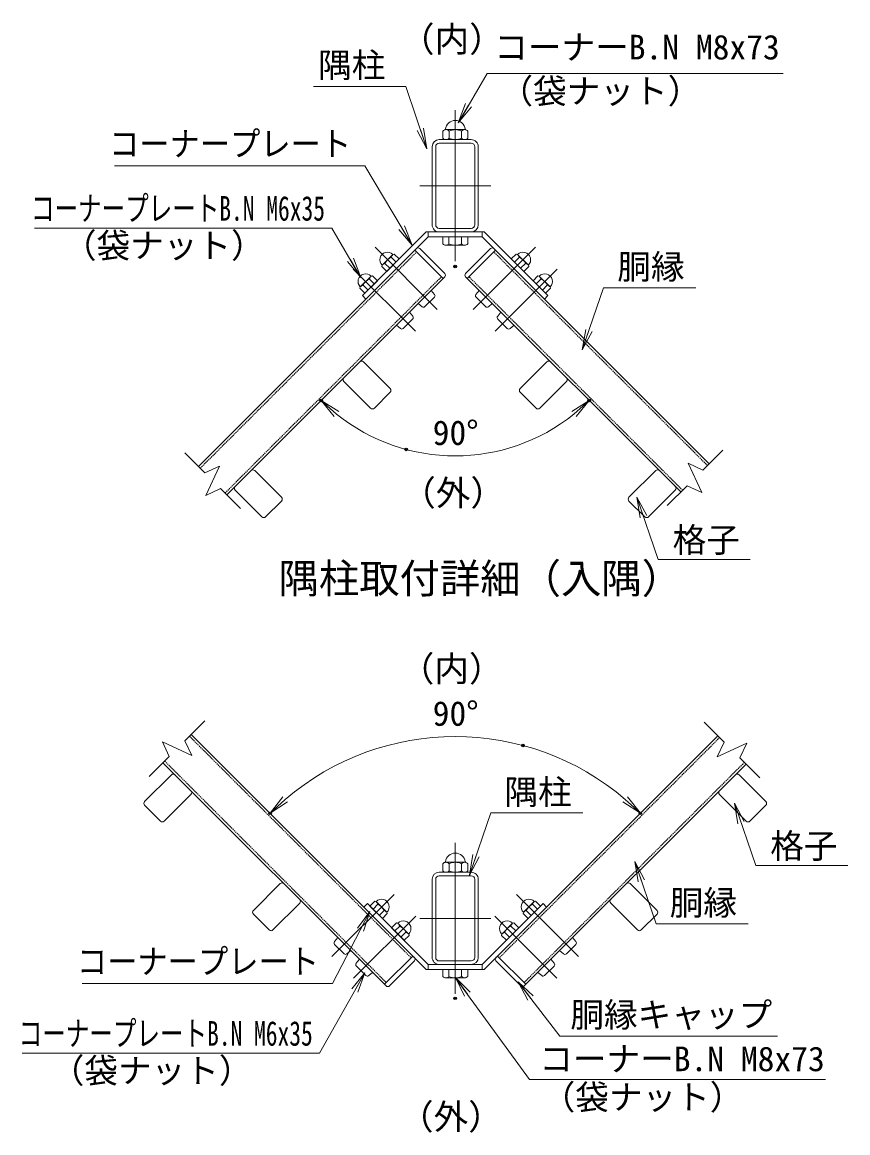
# Model space of a CAD drawing. Units: millimetres, scale not verified. Extents: x -4200 to 4200, y -2970 to 2970.
# Drawn here: x 585 to 2195, y -977 to 1190 of the extents above; entities that cross this region are included whole.
import ezdxf
from ezdxf.enums import TextEntityAlignment as Align

# ---------------------------------------------------------------- set-up
doc = ezdxf.new("R2010")
doc.units = ezdxf.units.MM
doc.header["$LTSCALE"] = 10
doc.header["$PDMODE"] = 32
doc.header["$PDSIZE"] = 5
doc.linetypes.add('USER1', pattern=[50.8, 31.75, -6.35, 6.35, -6.35])
doc.linetypes.add('USER2', pattern=[0.375, 0.25, -0.125])
for name, color, linetype, lineweight in [('0-0_D-STR1', 1, 'Continuous', 18), ('0-1_D-BMK', 2, 'USER1', 13), ('0-5_D-STR3', 3, 'Continuous', 13), ('0-6_D-STR-DIM', 7, 'Continuous', 13), ('0-7_0', 7, 'Continuous', 18), ('0-9_D-TTL-TXT', 7, 'Continuous', 18), ('0-A_D-STR-TXT', 7, 'Continuous', 13)]:
    doc.layers.add(name, color=color, linetype=linetype, lineweight=lineweight)
doc.layers.add('0-8_Defpoints', color=253, linetype='Continuous')
doc.styles.add('ＭＳ ゴシック', font='')
doc.styles.get('ＭＳ ゴシック').set_extended_font_data('MS Gothic')

# ---------------------------------------------------------------- blocks, each defined once
blk = doc.blocks.new('_Open')
at = {"layer": '0-7_0'}
blk.add_line((-10, 1.667), (0, 0), dxfattribs=at)
blk.add_lwpolyline([(-10, -1.667), (0, 0), (-10, 0)], dxfattribs=at)

msp = doc.modelspace()

# ---------------------------------------------------------------- linework, layer by layer
at = {"layer": '0-0_D-STR1'}
for p, q in [((1398.59, 960.66), (1460.99, 960.66)), ((1398.59, 953.76), (1460.99, 953.76)), ((1384.79, 946.86), (1384.79, 794.46)), ((1391.69, 946.86), (1391.69, 794.46)), ((1467.89, 794.46), (1467.89, 946.86)), ((1474.79, 794.46), (1474.79, 946.86)), ((1384.79, 780.66), (1474.79, 780.66)), ((1398.59, 787.56), (1460.99, 787.56)), ((1398.59, 780.66), (1460.99, 780.66)), ((929, 322.77), (1351.14, 744.91)), ((1925.01, 328.34), (1508.44, 744.91)), ((984.16, 267.62), (1406.3, 689.76)), ((1869.85, 273.19), (1453.28, 689.76)), ((1250.82, 527.07), (1303.01, 474.89)), ((1608.76, 527.07), (1556.57, 474.89)), ((1212.64, 488.89), (1264.83, 436.7)), ((1646.94, 488.89), (1594.76, 436.7)), ((1272.04, 436.7), (1303.01, 467.67)), ((1587.54, 436.7), (1556.57, 467.67)), ((1038.69, 314.94), (1090.88, 262.75)), ((1820.89, 314.94), (1768.7, 262.75)), ((1000.51, 276.75), (1052.69, 224.57)), ((1859.07, 276.75), (1806.89, 224.57)), ((1059.91, 224.57), (1090.88, 255.54)), ((1799.68, 224.57), (1768.7, 255.54)), ((914.95, -200.01), (1347.17, -632.24)), ((1941.96, -202.69), (1512.41, -632.24)), ((859.79, -255.17), (1292.01, -687.39)), ((1997.12, -257.84), (1567.57, -687.39)), ((876.2, -278.79), (824.02, -330.97)), ((1983.38, -278.79), (2035.56, -330.97)), ((914.38, -316.97), (862.2, -369.16)), ((1945.2, -316.97), (1997.38, -369.16)), ((824.02, -338.19), (854.99, -369.16)), ((2035.56, -338.19), (2004.59, -369.16)), ((1398.59, -468.72), (1460.99, -468.72)), ((1398.59, -475.62), (1460.99, -475.62)), ((1088.33, -490.92), (1036.15, -543.11)), ((1384.79, -482.52), (1384.79, -634.92)), ((1391.69, -482.52), (1391.69, -634.92)), ((1467.89, -634.92), (1467.89, -482.52)), ((1474.79, -634.92), (1474.79, -482.52)), ((1771.25, -490.92), (1823.43, -543.11)), ((1126.52, -529.11), (1074.33, -581.29)), ((1733.06, -529.11), (1785.25, -581.29)), ((1036.15, -550.32), (1067.12, -581.29)), ((1823.43, -550.32), (1792.46, -581.29)), ((1398.59, -641.82), (1460.99, -641.82)), ((1398.59, -648.72), (1460.99, -648.72))]:
    msp.add_line(p, q, dxfattribs=at)
at = {"layer": '0-0_D-STR1', "linetype": 'USER2'}
for p, q in [((932.4, 319.38), (1354.54, 741.52)), ((1921.62, 324.95), (1505.04, 741.52)), ((980.76, 271.01), (1402.9, 693.15)), ((1873.25, 276.58), (1456.68, 693.15)), ((911.55, -203.41), (1343.77, -635.63)), ((1945.36, -206.08), (1515.81, -635.63)), ((863.19, -251.78), (1295.41, -684)), ((1993.72, -254.45), (1564.17, -684))]:
    msp.add_line(p, q, dxfattribs=at)
at = {"layer": '0-0_D-STR1'}
for centre, radius, start, end in [((1398.59, 946.86), 13.8, 90.00002, 179.99999), ((1398.59, 946.86), 6.9, 90.00002, 179.99999), ((1460.99, 946.86), 13.8, 0, 90.00002), ((1460.99, 946.86), 6.9, 0, 90.00002), ((1398.59, 794.46), 13.8, 179.99999, 270.00002), ((1398.59, 794.46), 6.9, 179.99999, 270.00002), ((1460.99, 794.46), 6.9, 270.00002, 0), ((1460.99, 794.46), 13.8, 270.00002, 0), ((1247.22, 523.46), 5.1, 44.99941, 135), ((1612.36, 523.46), 5.1, 45, 135.00059), ((1216.25, 492.49), 5.1, 135, 225), ((1643.33, 492.49), 5.1, 315, 45), ((1299.4, 471.28), 5.1, 315, 44.99941), ((1560.18, 471.28), 5.1, 135.00059, 225), ((1268.43, 440.31), 5.1, 224.99942, 315), ((1591.15, 440.31), 5.1, 225, 315.00058), ((1035.09, 311.33), 5.1, 44.99941, 135), ((1824.5, 311.33), 5.1, 45, 135.00059), ((1004.12, 280.36), 5.1, 135, 225), ((1855.47, 280.36), 5.1, 315, 45), ((1087.27, 259.15), 5.1, 315, 44.99941), ((1772.31, 259.15), 5.1, 135.00059, 225), ((1056.3, 228.18), 5.1, 224.99942, 315), ((1803.28, 228.18), 5.1, 225, 315.00058), ((879.81, -282.4), 5.1, 45, 135), ((1979.77, -282.4), 5.1, 45, 135), ((910.78, -313.37), 5.1, 314.99941, 45), ((1948.8, -313.37), 5.1, 135, 225.00059), ((827.62, -334.58), 5.1, 134.99942, 225), ((2031.96, -334.58), 5.1, 315, 45.00058), ((858.59, -365.55), 5.1, 225, 314.99941), ((2000.99, -365.55), 5.1, 225.00059, 315), ((1398.59, -482.52), 13.8, 90.00002, 179.99999), ((1398.59, -482.52), 6.9, 90.00002, 179.99999), ((1460.99, -482.52), 13.8, 0, 90.00002), ((1460.99, -482.52), 6.9, 0, 90.00002), ((1091.94, -494.53), 5.1, 45, 135), ((1767.64, -494.53), 5.1, 45, 135), ((1122.91, -525.5), 5.1, 314.99941, 45), ((1736.67, -525.5), 5.1, 135, 225.00059), ((1039.76, -546.71), 5.1, 134.99942, 225), ((1819.83, -546.71), 5.1, 315, 45.00058), ((1070.73, -577.68), 5.1, 225, 314.99941), ((1788.86, -577.68), 5.1, 225.00059, 315), ((1398.59, -634.92), 13.8, 179.99999, 270.00002), ((1398.59, -634.92), 6.9, 179.99999, 270.00002), ((1460.99, -634.92), 6.9, 270.00002, 0), ((1460.99, -634.92), 13.8, 270.00002, 0)]:
    msp.add_arc(centre, radius, start, end, dxfattribs=at)
at = {"layer": '0-1_D-BMK'}
for p, q in [((1429.79, 1017.84), (1429.79, 723.36)), ((1360.49, 870.66), (1499.09, 870.66)), ((1273.34, 750.59), (1394.59, 629.34)), ((1586.25, 750.59), (1464.99, 629.34)), ((1230.91, 708.17), (1352.16, 586.92)), ((1628.67, 708.17), (1507.42, 586.92)), ((1429.79, -411.6), (1429.79, -706.08)), ((1310.42, -512), (1189.17, -633.25)), ((1549.16, -512), (1670.41, -633.25)), ((1352.85, -554.43), (1231.6, -675.68)), ((1360.49, -558.78), (1499.09, -558.78)), ((1506.73, -554.43), (1627.98, -675.68))]:
    msp.add_line(p, q, dxfattribs=at)
at = {"layer": '0-5_D-STR3'}
for p, q in [((1405.67, 963.66), (1405.67, 977.16)), ((1411.27, 980.16), (1448.31, 980.16)), ((1411.27, 980.16), (1448.31, 980.16)), ((1417.82, 977.16), (1417.82, 963.66)), ((1442.12, 977.16), (1442.12, 963.66)), ((1454.27, 963.66), (1454.27, 977.16)), ((1411.27, 960.66), (1448.31, 960.66)), ((1411.27, 960.66), (1448.31, 960.66)), ((1373.31, 780.66), (1248.9, 656.24)), ((1373.31, 780.66), (1486.27, 780.66)), ((1377.29, 780.66), (1377.29, 771.06)), ((1482.29, 780.66), (1482.29, 771.06)), ((1486.27, 780.66), (1610.68, 656.24)), ((1377.29, 771.06), (1255.69, 649.45)), ((1377.29, 771.06), (1482.29, 771.06)), ((1405.49, 771.06), (1454.09, 771.06)), ((1405.49, 757.56), (1405.49, 771.06)), ((1417.64, 757.56), (1417.64, 771.06)), ((1441.94, 757.56), (1441.94, 771.06)), ((1454.09, 757.56), (1454.09, 771.06)), ((1482.29, 771.06), (1603.9, 649.45)), ((1308.23, 736.79), (1287.15, 715.7)), ((1310.84, 737.49), (1308.23, 736.79)), ((1310.84, 737.49), (1320.49, 727.84)), ((1354.33, 748.09), (1351.14, 744.91)), ((1351.14, 744.91), (1406.3, 689.76)), ((1360.69, 748.09), (1409.48, 699.3)), ((1411.09, 754.56), (1448.13, 754.56)), ((1498.89, 748.09), (1450.1, 699.3)), ((1508.44, 744.91), (1453.28, 689.76)), ((1505.26, 748.09), (1508.44, 744.91)), ((1505.26, 748.09), (1508.44, 744.91)), ((1548.74, 737.49), (1539.09, 727.84)), ((1548.74, 737.49), (1551.35, 736.79)), ((1551.35, 736.79), (1572.44, 715.7)), ((1287.15, 715.7), (1286.45, 713.09)), ((1292.62, 719.26), (1302.27, 709.61)), ((1320.49, 727.84), (1296.1, 703.44)), ((1304.67, 731.31), (1314.32, 721.66)), ((1539.09, 727.84), (1563.49, 703.44)), ((1554.91, 731.31), (1545.26, 721.66)), ((1566.96, 719.26), (1557.31, 709.61)), ((1572.44, 715.7), (1573.14, 713.09)), ((1265.8, 694.36), (1244.72, 673.28)), ((1268.41, 695.06), (1265.8, 694.36)), ((1268.41, 695.06), (1278.07, 685.41)), ((1286.45, 713.09), (1296.1, 703.44)), ((1573.14, 713.09), (1563.49, 703.44)), ((1591.17, 695.06), (1581.52, 685.41)), ((1591.17, 695.06), (1593.78, 694.36)), ((1593.78, 694.36), (1614.86, 673.28)), ((1244.72, 673.28), (1244.02, 670.66)), ((1250.19, 676.84), (1259.84, 667.19)), ((1278.07, 685.41), (1253.67, 661.01)), ((1262.24, 688.88), (1271.89, 679.23)), ((1409.48, 692.94), (1406.3, 689.76)), ((1450.1, 692.94), (1453.28, 689.76)), ((1581.52, 685.41), (1605.91, 661.01)), ((1597.34, 688.88), (1587.69, 679.23)), ((1609.39, 676.84), (1599.74, 667.19)), ((1614.86, 673.28), (1615.56, 670.66)), ((1244.02, 670.66), (1253.67, 661.01)), ((1248.9, 656.24), (1255.69, 649.45)), ((1370.84, 634.78), (1389.15, 653.09)), ((1382.96, 666.42), (1389.39, 658.76)), ((1476.62, 666.42), (1470.19, 658.76)), ((1488.74, 634.78), (1470.43, 653.09)), ((1610.68, 656.24), (1603.9, 649.45)), ((1615.56, 670.66), (1605.91, 661.01)), ((1357.51, 640.97), (1365.17, 634.54)), ((1502.07, 640.97), (1494.41, 634.54)), ((1328.42, 592.36), (1346.72, 610.66)), ((1340.54, 624), (1346.97, 616.33)), ((1519.04, 624), (1512.61, 616.33)), ((1531.17, 592.36), (1512.86, 610.66)), ((1315.08, 598.54), (1322.75, 592.11)), ((1544.5, 598.54), (1536.84, 592.11)), ((1405.67, -465.78), (1405.67, -452.28)), ((1411.27, -449.28), (1448.31, -449.28)), ((1411.27, -449.28), (1448.31, -449.28)), ((1417.82, -452.28), (1417.82, -465.78)), ((1442.12, -452.28), (1442.12, -465.78)), ((1454.27, -465.78), (1454.27, -452.28)), ((1411.27, -468.78), (1448.31, -468.78)), ((1411.27, -468.78), (1448.31, -468.78)), ((1258.5, -529.99), (1251.71, -536.78)), ((1373.31, -658.38), (1251.71, -536.78)), ((1377.29, -648.78), (1258.5, -529.99)), ((1272.92, -525.11), (1263.27, -534.76)), ((1287.67, -559.16), (1263.27, -534.76)), ((1279.09, -531.28), (1269.44, -540.93)), ((1275.53, -525.81), (1272.92, -525.11)), ((1296.62, -546.89), (1275.53, -525.81)), ((1482.29, -648.78), (1601.08, -529.99)), ((1486.27, -658.38), (1607.87, -536.78)), ((1562.97, -546.89), (1584.05, -525.81)), ((1571.92, -559.16), (1596.31, -534.76)), ((1580.49, -531.28), (1590.14, -540.93)), ((1584.05, -525.81), (1586.66, -525.11)), ((1586.66, -525.11), (1596.31, -534.76)), ((1601.08, -529.99), (1607.87, -536.78)), ((1291.14, -543.33), (1281.49, -552.98)), ((1297.32, -549.51), (1287.67, -559.16)), ((1297.32, -549.51), (1296.62, -546.89)), ((1562.27, -549.51), (1562.97, -546.89)), ((1562.27, -549.51), (1571.92, -559.16)), ((1568.44, -543.33), (1578.09, -552.98)), ((1315.35, -567.54), (1305.7, -577.19)), ((1330.09, -601.58), (1305.7, -577.19)), ((1321.52, -573.71), (1311.87, -583.36)), ((1317.96, -568.24), (1315.35, -567.54)), ((1339.04, -589.32), (1317.96, -568.24)), ((1520.54, -589.32), (1541.62, -568.24)), ((1529.49, -601.58), (1553.89, -577.19)), ((1538.06, -573.71), (1547.71, -583.36)), ((1541.62, -568.24), (1544.23, -567.54)), ((1544.23, -567.54), (1553.89, -577.19)), ((1200.8, -596.17), (1194.37, -603.84)), ((1333.57, -585.76), (1323.92, -595.41)), ((1339.74, -591.93), (1330.09, -601.58)), ((1339.74, -591.93), (1339.04, -589.32)), ((1519.84, -591.93), (1520.54, -589.32)), ((1519.84, -591.93), (1529.49, -601.58)), ((1526.01, -585.76), (1535.66, -595.41)), ((1658.78, -596.17), (1665.22, -603.84)), ((1194.61, -609.51), (1212.92, -627.81)), ((1226.25, -621.63), (1218.59, -628.06)), ((1633.33, -621.63), (1640.99, -628.06)), ((1664.97, -609.51), (1646.66, -627.81)), ((1243.22, -638.6), (1236.79, -646.26)), ((1347.17, -632.24), (1292.01, -687.39)), ((1350.35, -641.78), (1301.56, -690.57)), ((1350.35, -635.42), (1347.17, -632.24)), ((1377.29, -648.78), (1482.29, -648.78)), ((1377.29, -648.78), (1377.29, -658.38)), ((1482.29, -648.78), (1482.29, -658.38)), ((1509.23, -635.42), (1512.41, -632.24)), ((1509.23, -641.78), (1558.02, -690.57)), ((1512.41, -632.24), (1567.57, -687.39)), ((1616.36, -638.6), (1622.79, -646.26)), ((1237.04, -651.93), (1255.35, -670.24)), ((1268.68, -664.05), (1261.02, -670.49)), ((1373.31, -658.38), (1486.27, -658.38)), ((1405.49, -658.38), (1454.09, -658.38)), ((1405.49, -671.88), (1405.49, -658.38)), ((1417.64, -671.88), (1417.64, -658.38)), ((1441.94, -671.88), (1441.94, -658.38)), ((1454.09, -671.88), (1454.09, -658.38)), ((1590.9, -664.05), (1598.57, -670.49)), ((1622.54, -651.93), (1604.24, -670.24)), ((1295.2, -690.57), (1292.01, -687.39)), ((1411.09, -674.88), (1448.13, -674.88)), ((1564.39, -690.57), (1567.57, -687.39))]:
    msp.add_line(p, q, dxfattribs=at)
for centre, radius, start, end in [((1429.97, 978.66), 19.5, 7.16806, 172.83194), ((1411.75, 972.54), 7.63, 37.21089, 142.78911), ((1409.14, 981.28), 1.5, 279.83916, 352.83194), ((1429.97, 954.05), 26.1, 62.26063, 117.73937), ((1448.2, 972.51), 7.65, 37.42505, 142.57495), ((1450.81, 981.28), 1.5, 187.16806, 253.42019), ((1411.75, 968.27), 7.63, 217.21089, 322.78911), ((1429.97, 986.76), 26.1, 242.26063, 297.73937), ((1448.2, 968.31), 7.65, 217.42505, 322.57495), ((1297.62, 726.31), 14.91, 44.64798, 225.35202), ((1324.06, 722.59), 21.27, 138.1158, 155.77947), ((1357.51, 744.91), 4.5, 45, 135), ((1411.57, 762.17), 7.63, 217.21089, 322.78911), ((1429.79, 780.66), 26.1, 242.26063, 297.73937), ((1448.02, 762.21), 7.65, 217.42505, 322.57495), ((1502.07, 744.91), 4.5, 45, 135), ((1561.96, 726.31), 14.91, 314.64798, 135.35202), ((1535.52, 722.59), 21.27, 24.22053, 41.8842), ((1301.35, 699.87), 21.27, 114.22053, 131.8842), ((1317.14, 706.79), 27.51, 116.96185, 153.03815), ((1542.44, 706.79), 27.51, 26.96185, 63.03815), ((1558.24, 699.87), 21.27, 48.1158, 65.77947), ((1255.2, 683.88), 14.91, 44.64798, 225.35202), ((1281.64, 680.16), 21.27, 138.1158, 155.77947), ((1406.3, 696.12), 4.5, 315, 45), ((1453.28, 696.12), 4.5, 135, 225), ((1604.39, 683.88), 14.91, 314.64798, 135.35202), ((1577.94, 680.16), 21.27, 24.22053, 41.8842), ((1258.92, 657.44), 21.27, 114.22053, 131.8842), ((1274.71, 664.37), 27.51, 116.96185, 153.03815), ((1584.87, 664.37), 27.51, 26.96185, 63.03815), ((1600.66, 657.44), 21.27, 48.1158, 65.77947), ((1386.18, 656.06), 4.2, 315, 40), ((1473.4, 656.06), 4.2, 140, 225), ((1367.87, 637.75), 4.2, 230, 315), ((1491.71, 637.75), 4.2, 225, 310), ((1343.75, 613.63), 4.2, 315, 40), ((1515.83, 613.63), 4.2, 140, 225), ((1325.45, 595.33), 4.2, 230, 315), ((1534.14, 595.33), 4.2, 225, 310), ((1429.97, -450.78), 19.5, 7.16806, 172.83194), ((1411.75, -456.89), 7.63, 37.21089, 142.78911), ((1409.14, -448.16), 1.5, 279.83916, 352.83194), ((1429.97, -475.39), 26.1, 62.26063, 117.73937), ((1448.2, -456.93), 7.65, 37.42505, 142.57495), ((1450.81, -448.16), 1.5, 187.16806, 253.42019), ((1411.75, -461.17), 7.63, 217.21089, 322.78911), ((1429.97, -442.68), 26.1, 242.26063, 297.73937), ((1448.2, -461.13), 7.65, 217.42505, 322.57495), ((1286.14, -536.29), 14.91, 314.64798, 135.35202), ((1259.7, -540.01), 21.27, 24.22053, 41.8842), ((1266.62, -555.8), 27.51, 26.96185, 63.03815), ((1573.44, -536.29), 14.91, 44.64798, 225.35202), ((1592.96, -555.8), 27.51, 116.96185, 153.03815), ((1599.88, -540.01), 21.27, 138.1158, 155.77947), ((1282.42, -562.73), 21.27, 48.1158, 65.77947), ((1577.17, -562.73), 21.27, 114.22053, 131.8842), ((1328.57, -578.71), 14.91, 314.64798, 135.35202), ((1302.12, -582.44), 21.27, 24.22053, 41.8842), ((1309.05, -598.23), 27.51, 26.96185, 63.03815), ((1531.02, -578.71), 14.91, 44.64798, 225.35202), ((1550.53, -598.23), 27.51, 116.96185, 153.03815), ((1557.46, -582.44), 21.27, 138.1158, 155.77947), ((1197.58, -606.54), 4.2, 140, 225), ((1324.84, -605.15), 21.27, 48.1158, 65.77947), ((1534.74, -605.15), 21.27, 114.22053, 131.8842), ((1662, -606.54), 4.2, 315, 40), ((1215.89, -624.84), 4.2, 225, 310), ((1643.69, -624.84), 4.2, 230, 315), ((1240.01, -648.96), 4.2, 140, 225), ((1347.17, -638.6), 4.5, 315, 45), ((1512.41, -638.6), 4.5, 135, 225), ((1619.57, -648.96), 4.2, 315, 40), ((1258.32, -667.27), 4.2, 225, 310), ((1601.27, -667.27), 4.2, 230, 315), ((1298.38, -687.39), 4.5, 225, 315), ((1411.57, -667.27), 7.63, 217.21089, 322.78911), ((1429.79, -648.78), 26.1, 242.26063, 297.73937), ((1448.02, -667.23), 7.65, 217.42505, 322.57495), ((1561.2, -687.39), 4.5, 225, 315)]:
    msp.add_arc(centre, radius, start, end, dxfattribs=at)
at = {"layer": '0-6_D-STR-DIM'}
for p, q in [((941.28, 310.5), (902.34, 349.44)), ((1912.74, 316.07), (1951.68, 355.01)), ((1884.06, 329.44), (1910.8, 272.09)), ((1912.74, 316.07), (1884.06, 329.44)), ((941.28, 310.5), (969.95, 323.87)), ((969.95, 323.87), (943.21, 266.52)), ((1843.19, 246.52), (1882.13, 285.46)), ((1910.8, 272.09), (1882.13, 285.46)), ((943.21, 266.52), (971.89, 279.89)), ((1010.83, 240.95), (971.89, 279.89)), ((902.68, -212.29), (941.62, -173.35)), ((1954.24, -214.96), (1915.29, -176.02)), ((858.69, -214.22), (872.07, -242.9)), ((916.05, -240.96), (858.69, -214.22)), ((902.68, -212.29), (916.05, -240.96)), ((1954.24, -214.96), (1940.86, -243.64)), ((1940.86, -243.64), (1998.22, -216.89)), ((1998.22, -216.89), (1984.84, -245.57)), ((833.13, -281.84), (872.07, -242.9)), ((2023.78, -284.51), (1984.84, -245.57))]:
    msp.add_line(p, q, dxfattribs=at)
for centre, radius, start, end in [((1429.79, 713.25), 369.62, 231.20351, 308.79649), ((1429.79, -714.86), 510.71, 49.48872, 130.51128)]:
    msp.add_arc(centre, radius, start, end, dxfattribs=at)
at = {"layer": '0-8_Defpoints'}
for p in [(1429.79, 713.25), (1168.43, 451.89), (1691.15, 451.89), (1334.13, 356.22), (1561.97, -221.55), (1068.67, -353.73), (1790.91, -353.73), (1429.79, -714.86)]:
    msp.add_point(p, dxfattribs=at)
at = {"layer": '0-A_D-STR-TXT'}
for points in [[(2069.61, 1089.86), (1492.28, 1089.86), (1436.66, 994.96)], [(1153.6, 1064.13), (1333.2, 1064.13), (1374.08, 944.68)], [(765.13, 909.52), (1253.24, 909.52), (1344.75, 756.43)], [(609.15, 788.16), (1189.03, 788.16), (1244.65, 693.26)], [(1898.78, 671.79), (1719.17, 671.79), (1678.3, 552.34)], [(2005.26, 141.57), (1825.66, 141.57), (1784.78, 261.02)], [(2195.42, -455.53), (2015.81, -455.53), (1974.94, -336.08)], [(1678.62, -353.1), (1499.02, -353.1), (1458.14, -472.55)], [(2000.99, -569.1), (1821.39, -569.1), (1780.51, -449.65)], [(702.41, -685.76), (1190.52, -685.76), (1262.44, -546.92)], [(585.29, -821.63), (1165.17, -821.63), (1252.68, -666.62)], [(2151.84, -873.09), (1574.51, -873.09), (1431.27, -675.83)], [(2058.15, -788.61), (1633.95, -788.61), (1553.51, -683.87)]]:
    msp.add_lwpolyline(points, dxfattribs=at)

# ---------------------------------------------------------------- block references
at = {"layer": '0-6_D-STR-DIM', "xscale": 4, "yscale": 4}
for p, rotation in [((1168.43, 451.89), 138.10176), ((1691.15, 451.89), 41.89824), ((1068.67, -353.73), 222.75564), ((1790.91, -353.73), 317.24436)]:
    msp.add_blockref('_Open', p, dxfattribs=dict(at, rotation=rotation))
at = {"layer": '0-A_D-STR-TXT', "xscale": 4, "yscale": 4}
for p, rotation in [((1435.65, 993.23), 239.62818), ((1374.72, 942.79), 288.89187), ((1345.77, 754.71), 300.8674), ((1245.66, 691.53), 300.37182), ((1677.65, 550.45), 251.10813), ((1784.13, 262.91), 108.89187), ((1974.29, -334.19), 108.8919), ((1457.49, -474.44), 251.10813), ((1779.86, -447.76), 108.8919), ((1263.36, -545.14), 62.61681), ((1253.66, -664.88), 60.55492), ((1430.09, -674.21), 125.98605), ((1552.29, -682.28), 127.525)]:
    msp.add_blockref('_Open', p, dxfattribs=dict(at, rotation=rotation))

# ---------------------------------------------------------------- texts
at = {"layer": '0-6_D-STR-DIM', "style": 'ＭＳ ゴシック'}
for p in [(1385.86, 350.38), (1385.86, -197.4)]:
    msp.add_text('90°', height=48.09, dxfattribs=at).set_placement(p, align=Align.BOTTOM_LEFT)
at = {"layer": '0-9_D-TTL-TXT', "style": 'ＭＳ ゴシック'}
msp.add_text('隅柱取付詳細（入隅）', height=57.7, dxfattribs=at).set_placement((1085.17, 58.31), align=Align.BOTTOM_LEFT)
at = {"layer": '0-A_D-STR-TXT', "style": 'ＭＳ ゴシック'}
for s, height, p in [('（内）', 49.49, (1322.03, 1117.14)), ('コーナーB.N M8x73', 48.09, (1505.91, 1102.7)), ('隅柱', 48.09, (1162.34, 1067.64)), ('（袋ナット）', 48.09, (1516.1, 1016.93)), ('（袋ナット）', 48.09, (664.67, 715.62)), ('胴縁', 48.09, (1745.9, 674.17)), ('（外）', 49.49, (1324.44, 231.9)), ('格子', 48.09, (1853.99, 141.3)), ('（内）', 49.49, (1321.51, -111.25)), ('隅柱', 48.09, (1525.74, -350.73)), ('格子', 48.09, (2044.15, -455.81)), ('胴縁', 48.09, (1848.11, -566.72)), ('胴縁キャップ', 48.09, (1654.35, -785.29)), ('コーナーB.N M8x73', 48.09, (1593.7, -871.33)), ('（袋ナット）', 48.09, (640.81, -894.16)), ('（袋ナット）', 48.09, (1598.34, -946.02)), ('（外）', 49.49, (1320.12, -985.48))]:
    msp.add_text(s, height=height, dxfattribs=at).set_placement(p, align=Align.BOTTOM_LEFT)
for s, width, p in [('コーナープレート', 0.9, (754.6, 914.12)), ('コーナープレートB.N M6x35', 0.7, (602.37, 788.11)), ('コーナープレート', 0.9, (691.88, -681.16)), ('コーナープレートB.N M6x35', 0.7, (578.51, -821.67))]:
    msp.add_text(s, height=48.09, dxfattribs=dict(at, width=width)).set_placement(p, align=Align.BOTTOM_LEFT)

doc.saveas('drawing.dxf')
